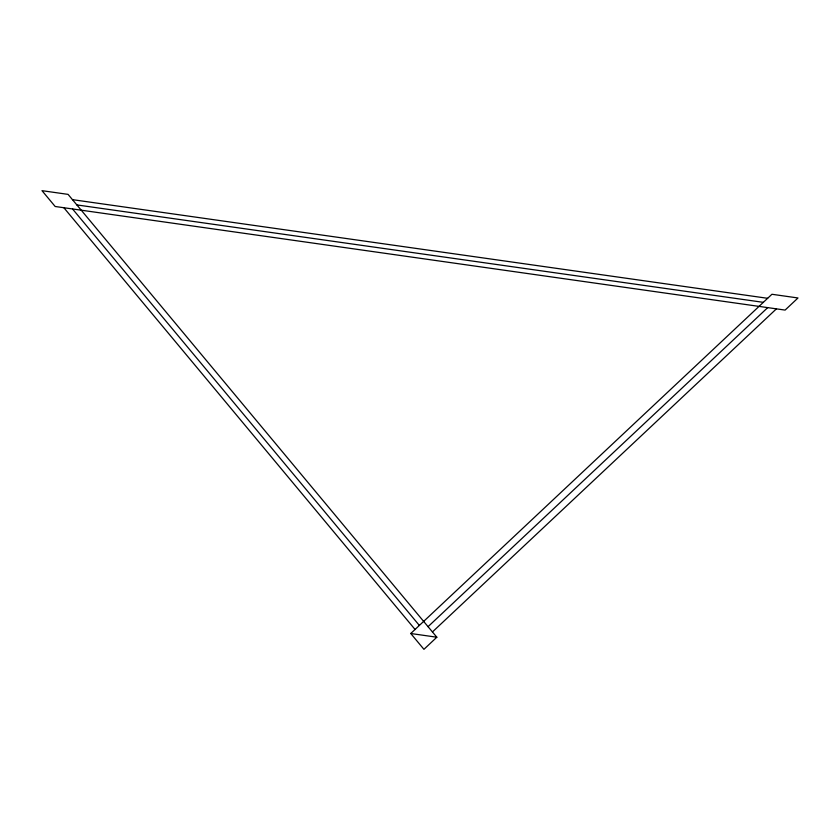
<?xml version="1.0" encoding="UTF-8"?>
<svg xmlns="http://www.w3.org/2000/svg" width="840" height="840" viewBox="0 0 840 840"><rect width="100%" height="100%" fill="white"/><g stroke="black" fill="none" stroke-linecap="round" stroke-linejoin="round"><path stroke-width="1.26" d="M410.76 633.507L771.928 294.273L798 297.969L785.106 310.086L55.167 206.493L42 190.669L68.072 194.376L436.832 637.214L423.938 649.331L410.76 633.507L436.832 637.214M428.054 626.672L767.718 307.619M432.443 631.942L776.412 308.858M72.461 199.647L767.634 298.305M76.85 204.918L763.329 302.348M72.545 208.96L419.36 625.433M63.861 207.722L415.065 629.475"/></g></svg>
